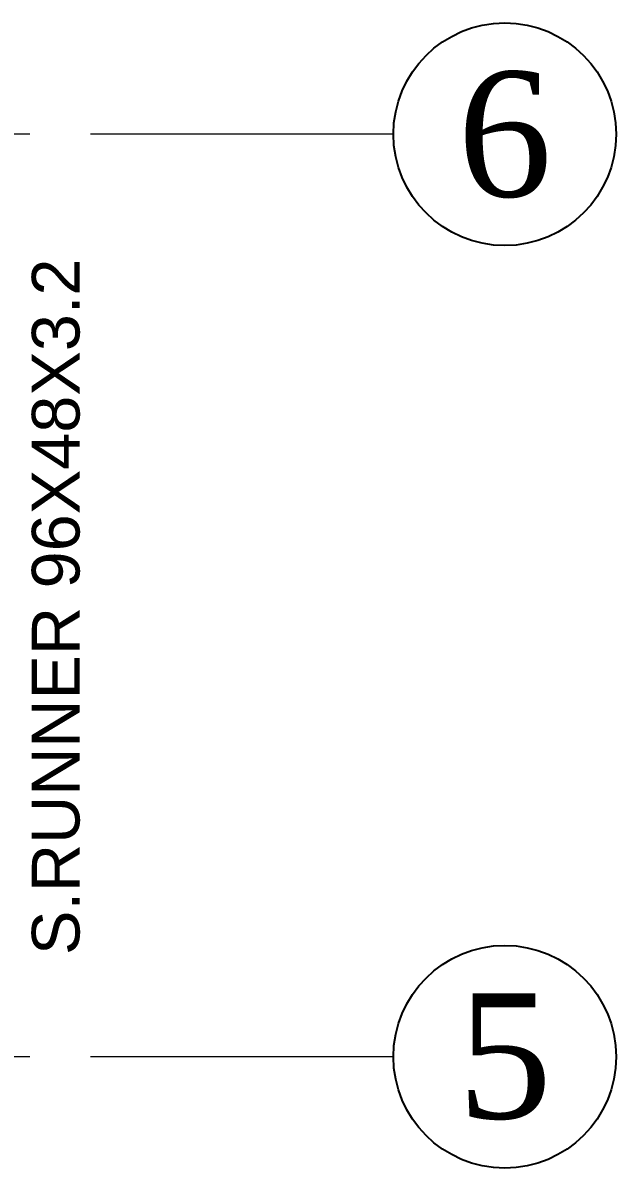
# Model space of a CAD drawing. Header units: millimetres. Extents: x 3470347 to 5996549, y -3470518 to 17149644.
# Drawn here: x 4862544 to 4866274, y 6634127 to 6641327 of the extents above; entities that cross this region are included whole.
import ezdxf
from ezdxf.enums import TextEntityAlignment as Align

# ---------------------------------------------------------------- set-up
doc = ezdxf.new("R2010")
doc.units = ezdxf.units.MM
doc.header["$MEASUREMENT"] = 0
doc.linetypes.add('CENTER', pattern=[50.8, 31.75, -6.35, 6.35, -6.35])
doc.layers.add('CENTER', color=8, linetype='CENTER', lineweight=0)
doc.layers.add('rRCC 2', color=40, linetype='CONTINUOUS', lineweight=15)
doc.layers.add('YQ_AXIS', color=4, linetype='CONTINUOUS')
doc.styles.add('Aerial', font='times.ttf')
doc.styles.add('PDF Arial', font='arial.ttf')

msp = doc.modelspace()

# ---------------------------------------------------------------- linework, layer by layer
at = {"layer": 'CENTER', "color": 8, "ltscale": 60}
for p, q in [((4864873.95, 6640627.26, 0), (4827811.52, 6640627.26, 0)), ((4864873.95, 6634827.26, 0), (4827811.52, 6634827.26, 0))]:
    msp.add_line(p, q, dxfattribs=at)
at = {"layer": 'YQ_AXIS', "color": 8}
for centre in [(4865573.95, 6640627.26, 0), (4865573.95, 6634827.26, 0)]:
    msp.add_circle(centre, 700, dxfattribs=at)

# ---------------------------------------------------------------- texts
at = {"layer": 'rRCC 2', "style": 'PDF Arial'}
msp.add_text('S.RUNNER 96X48X3.2', height=300, rotation=90, dxfattribs=at).set_placement((4862750.59, 6637656.31, 0), align=Align.MIDDLE_CENTER)
at = {"layer": 'YQ_AXIS', "color": 8, "style": 'Aerial'}
for s, p in [('6', (4865573.95, 6640627.26, 0)), ('5', (4865573.95, 6634827.26, 0))]:
    msp.add_text(s, height=787.5, dxfattribs=at).set_placement(p, align=Align.MIDDLE)

doc.saveas('drawing.dxf')
